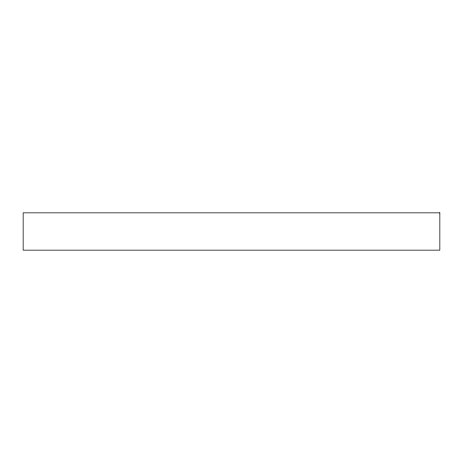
<?xml version="1.0" encoding="UTF-8"?>
<svg xmlns="http://www.w3.org/2000/svg" width="463" height="463" viewBox="0 0 463 463"><rect width="100%" height="100%" fill="white"/><g stroke="black" fill="none" stroke-linecap="round" stroke-linejoin="round"><path stroke-width="0.69" d="M439.85 212.853L23.15 212.853L23.15 250.147L439.85 250.147L439.85 212.853"/></g></svg>
